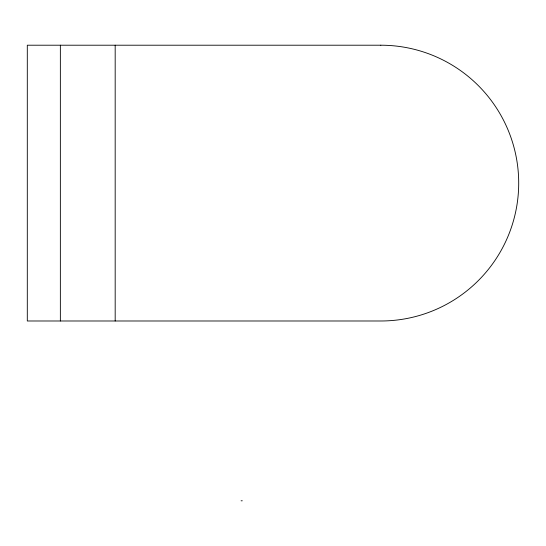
<?xml version="1.0" encoding="UTF-8"?>
<svg xmlns="http://www.w3.org/2000/svg" width="546" height="546" viewBox="0 0 546 546"><rect width="100%" height="100%" fill="white"/><g stroke="black" fill="none" stroke-linecap="round" stroke-linejoin="round"><path stroke-width="0.82" d="M241.086 500.791L242.287 500.791M115.179 45.209L115.179 320.987M60.36 45.209L60.36 320.987M380.815 45.209L27.3 45.209L27.3 320.987L380.815 320.987A137.885 137.885 0 0 0 518.7 183.101A137.885 137.885 0 0 0 380.815 45.209"/></g></svg>
